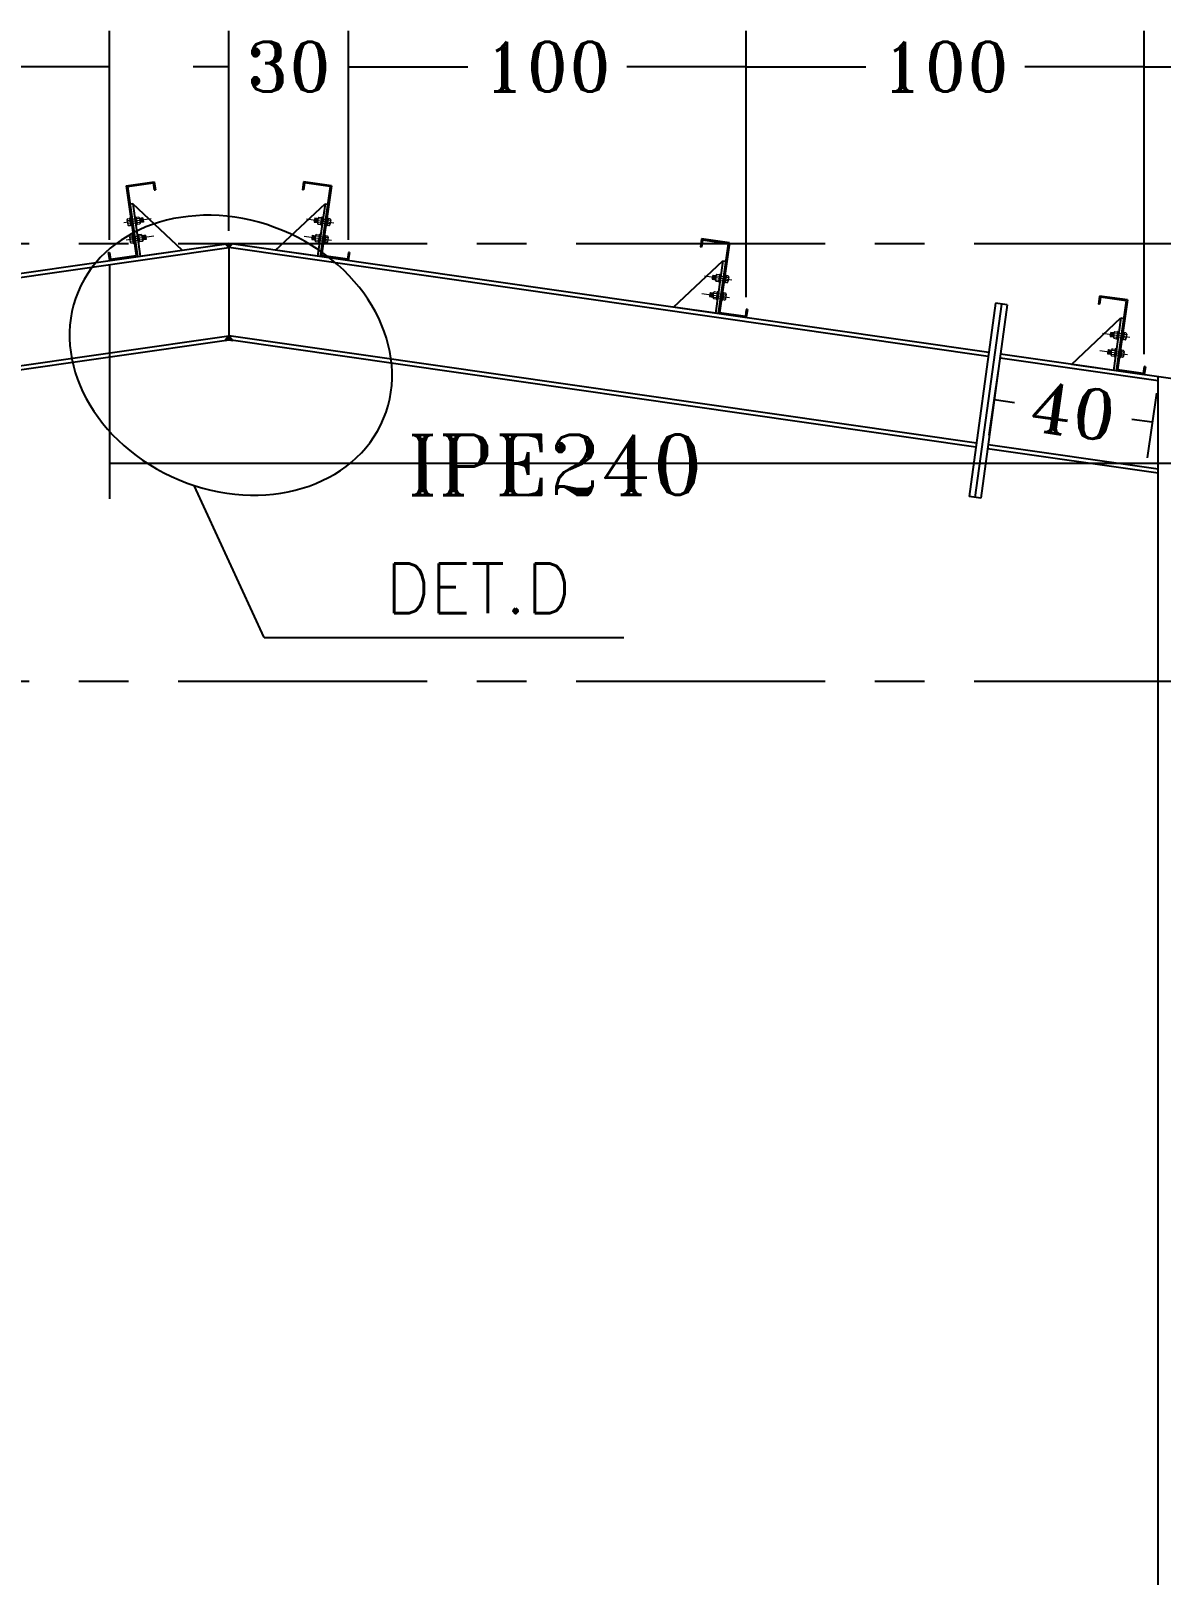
# Model space of a CAD drawing. Header units: inches. Extents: x 460503 to 460688, y 47570 to 48852.
# Drawn here: x 460537.34 to 460543.02, y 48045.09 to 48052.85 of the extents above; entities that cross this region are included whole.
import ezdxf

# ---------------------------------------------------------------- set-up
doc = ezdxf.new("R2010")
doc.units = ezdxf.units.IN
doc.header["$MEASUREMENT"] = 0
doc.linetypes.add('CENTER', pattern=[2, 1.25, -0.25, 0.25, -0.25])
doc.layers.add('2', color=2, linetype='Continuous', lineweight=9)
doc.layers.add('TEXT', color=250, linetype='Continuous', lineweight=30)
for name, color, linetype in [('2Y', 2, 'Continuous'), ('3G', 3, 'Continuous'), ('AXE', 1, 'CENTER'), ('TIE', 2, 'Continuous')]:
    doc.layers.add(name, color=color, linetype=linetype)
doc.styles.add('ROMANC', font='TXT.shx')
doc.styles.add('ROMANT', font='romant')
doc.dimstyles.new('1-50', dxfattribs={"dimscale": 0, "dimtxt": 0.25, "dimasz": 0.18, "dimexe": 0.18, "dimexo": 0.0625, "dimgap": 0.09, "dimtad": 0, "dimdec": 0, "dimlfac": 50, "dimzin": 0, "dimdsep": 46, "dimtxsty": 'ROMANT', "dimblk": 'OBLIQUE', "dimcen": 0.09, "dimclrd": 1, "dimclre": 1, "dimclrt": 2, "dimadec": 0, "dimazin": 0, "dimtfac": 1, "dimtdec": 0, "dimtofl": 0, "dimtmove": 2, "dimatfit": 3, "dimldrblk": 'OBLIQUE', "dimfxl": 0.18, "dimtolj": 1, "dimtzin": 0, "dimarcsym": 0})

# ---------------------------------------------------------------- blocks, each defined once
blk = doc.blocks.new('TIE')
at = {"layer": 'TIE'}
for p, q in [((-3.48, 20), (4.44, 21.17)), ((-3.48, 20), (-0.54, 0.21)), ((-3.13, 19.74), (4.19, 20.83)), ((-3.13, 19.74), (-0.2, -0.04)), ((4.19, 20.83), (4.48, 18.85)), ((4.44, 21.17), (4.78, 18.9)), ((4.48, 18.85), (4.78, 18.9)), ((-1.61, 14.91), (-2.4, 14.8)), ((-1.61, 14.91), (-2.4, 14.8)), ((12.45, 1.85), (-1.61, 14.91)), ((-1.61, 14.91), (0.59, 0.09)), ((-8.45, 1.06), (-8.15, 1.1)), ((-8.45, 1.06), (-8.11, -1.22)), ((-8.15, 1.1), (-7.86, -0.87)), ((-7.86, -0.87), (-0.54, 0.21)), ((-0.2, -0.04), (12.45, 1.85)), ((-8.11, -1.22), (-0.2, -0.04))]:
    blk.add_line(p, q, dxfattribs=at)
blk = doc.blocks.new('*D542')
at = {"color": 1, "lineweight": -2, "transparency": 16777216}
for p, q in [((460537.7348, 48051.6723), (460537.7348, 48050.4956)), ((460552.2135, 48049.8506), (460552.2135, 48050.8556)), ((460537.7348, 48050.6756), (460544.5568, 48050.6756)), ((460552.2135, 48050.6756), (460545.3915, 48050.6756))]:
    blk.add_line(p, q, dxfattribs=at)
at = {"layer": 'Defpoints', "color": 0, "transparency": 16777216}
for p in [(460537.7348, 48051.7348), (460537.7348, 48050.6756), (460552.2135, 48049.7881, 0.0045)]:
    blk.add_point(p, dxfattribs=at)
at = {"color": 2, "transparency": 16777216, "insert": (460544.9742, 48050.6756), "char_height": 0.25, "attachment_point": 5, "style": 'ROMANT'}
blk.add_mtext('\\A1;724', dxfattribs=at)
blk = doc.blocks.new('_OBLIQUE')
blk = doc.blocks.new('*D543')
at = {"color": 1, "lineweight": -2, "transparency": 16777216}
for p, q in [((460535.7348, 48051.5103), (460535.7348, 48052.8472)), ((460537.7348, 48051.7973), (460537.7348, 48052.8472)), ((460535.7348, 48052.6672), (460536.3353, 48052.6672)), ((460537.7348, 48052.6672), (460537.1344, 48052.6672))]:
    blk.add_line(p, q, dxfattribs=at)
at = {"layer": 'Defpoints', "color": 0, "transparency": 16777216}
for p in [(460535.7348, 48052.6672), (460537.7348, 48051.7348), (460535.7348, 48051.4478)]:
    blk.add_point(p, dxfattribs=at)
at = {"color": 2, "transparency": 16777216, "insert": (460536.7348, 48052.6672), "char_height": 0.25, "attachment_point": 5, "style": 'ROMANT'}
blk.add_mtext('\\A1;100', dxfattribs=at)
blk = doc.blocks.new('*D551')
at = {"color": 1, "lineweight": -2, "transparency": 16777216}
for p, q in [((460538.3353, 48051.8422), (460538.3353, 48052.8472)), ((460538.9358, 48051.7973), (460538.9358, 48052.8472)), ((460538.3353, 48052.6672), (460538.1553, 48052.6672)), ((460538.9358, 48052.6672), (460539.1158, 48052.6672))]:
    blk.add_line(p, q, dxfattribs=at)
at = {"layer": 'Defpoints', "color": 0, "transparency": 16777216}
for p in [(460538.9358, 48052.6672), (460538.3353, 48051.7797), (460538.9358, 48051.7348)]:
    blk.add_point(p, dxfattribs=at)
at = {"color": 2, "transparency": 16777216, "insert": (460538.6356, 48052.6672), "char_height": 0.25, "attachment_point": 5, "rotation": 0, "style": 'ROMANT'}
blk.add_mtext('\\A1;30', dxfattribs=at)
blk = doc.blocks.new('*D552')
at = {"color": 1, "lineweight": -2, "transparency": 16777216}
for p, q in [((460538.9358, 48051.7973), (460538.9358, 48052.8472)), ((460540.9358, 48051.5103), (460540.9358, 48052.8472)), ((460538.9358, 48052.6672), (460539.5363, 48052.6672)), ((460540.9358, 48052.6672), (460540.3354, 48052.6672))]:
    blk.add_line(p, q, dxfattribs=at)
at = {"layer": 'Defpoints', "color": 0, "transparency": 16777216}
for p in [(460540.9358, 48052.6672), (460538.9358, 48051.7348), (460540.9358, 48051.4478)]:
    blk.add_point(p, dxfattribs=at)
at = {"color": 2, "transparency": 16777216, "insert": (460539.9358, 48052.6672), "char_height": 0.25, "attachment_point": 5, "rotation": 0, "style": 'ROMANT'}
blk.add_mtext('\\A1;100', dxfattribs=at)
blk = doc.blocks.new('*D553')
at = {"color": 1, "lineweight": -2, "transparency": 16777216}
for p, q in [((460540.9358, 48051.5103), (460540.9358, 48052.8472)), ((460542.9358, 48051.2232), (460542.9358, 48052.8472)), ((460540.9358, 48052.6672), (460541.5363, 48052.6672)), ((460542.9358, 48052.6672), (460542.3354, 48052.6672))]:
    blk.add_line(p, q, dxfattribs=at)
at = {"layer": 'Defpoints', "color": 0, "transparency": 16777216}
for p in [(460542.9358, 48052.6672), (460540.9358, 48051.4478), (460542.9358, 48051.1607)]:
    blk.add_point(p, dxfattribs=at)
at = {"color": 2, "transparency": 16777216, "insert": (460541.9358, 48052.6672), "char_height": 0.25, "attachment_point": 5, "rotation": 0, "style": 'ROMANT'}
blk.add_mtext('\\A1;100', dxfattribs=at)
blk = doc.blocks.new('*D554')
at = {"color": 1, "lineweight": -2, "transparency": 16777216}
for p, q in [((460542.9358, 48051.2232), (460542.9358, 48052.8472)), ((460544.9358, 48050.9362), (460544.9358, 48052.8472)), ((460542.9358, 48052.6672), (460543.5363, 48052.6672)), ((460544.9358, 48052.6672), (460544.3354, 48052.6672))]:
    blk.add_line(p, q, dxfattribs=at)
at = {"layer": 'Defpoints', "color": 0, "transparency": 16777216}
for p in [(460544.9358, 48052.6672), (460542.9358, 48051.1607), (460544.9358, 48050.8737)]:
    blk.add_point(p, dxfattribs=at)
at = {"color": 2, "transparency": 16777216, "insert": (460543.9358, 48052.6672), "char_height": 0.25, "attachment_point": 5, "rotation": 0, "style": 'ROMANT'}
blk.add_mtext('\\A1;100', dxfattribs=at)
blk = doc.blocks.new('*D626')
at = {"color": 1, "lineweight": -2, "transparency": 16777216}
for p, q in [((460542.2019, 48051.1415), (460542.1553, 48050.8168)), ((460542.1808, 48050.995), (460542.2828, 48050.9803)), ((460542.9965, 48051.0275), (460542.9499, 48050.7028)), ((460542.9754, 48050.8809), (460542.8734, 48050.8956))]:
    blk.add_line(p, q, dxfattribs=at)
at = {"layer": 'Defpoints', "color": 0, "transparency": 16777216}
for p in [(460542.2107, 48051.2034, 0.0013), (460543.0053, 48051.0894, 0.0015), (460542.1808, 48050.995)]:
    blk.add_point(p, dxfattribs=at)
at = {"color": 2, "transparency": 16777216, "insert": (460542.5781, 48050.938), "char_height": 0.25, "attachment_point": 5, "rotation": 351.83327, "style": 'ROMANT'}
blk.add_mtext('\\A1;40', dxfattribs=at)

msp = doc.modelspace()

# ---------------------------------------------------------------- hatches: boundary and pattern name
h = msp.add_hatch(color=1)
h.dxf.hatch_style = 1
h.paths.add_polyline_path([(460538.33534581, 48051.77974456), (460538.31655942, 48051.77704854), (460538.33534581, 48051.75953966)])
h.paths.add_polyline_path([(460538.35413219, 48051.77704854), (460538.33534581, 48051.77974456), (460538.33534581, 48051.75953966)])
h = msp.add_hatch(color=1)
h.dxf.hatch_style = 1
h.paths.add_polyline_path([(460538.33534581, 48051.29482696), (460538.31731762, 48051.29223975), (460538.33534581, 48051.31503186)])
h.paths.add_polyline_path([(460538.35337399, 48051.29223975), (460538.33534581, 48051.29482696), (460538.33534581, 48051.31503186)])

# ---------------------------------------------------------------- linework, layer by layer
at = {"color": 1}
for p, q in [((460538.33534581, 48051.75953966, 0.00000093), (460538.31655942, 48051.77704854, 0.00000069)), ((460538.33534581, 48051.75953966, 0.00000093), (460538.35413219, 48051.77704854, 0.00000069)), ((460538.33534581, 48051.31503186, 0.00000093), (460538.31731762, 48051.29223975, 0.00000093)), ((460538.33534581, 48051.31503186, 0.00000093), (460538.35337399, 48051.29223975, 0.00002789))]:
    msp.add_line(p, q, dxfattribs=at)
at = {"color": 1, "elevation": 0.00000093}
for points in [[(460538.33534581, 48051.75953966), (460538.31655942, 48051.77704854), (460538.33534581, 48051.77974456), (460538.35413219, 48051.77704854)], [(460538.33534581, 48051.31503186), (460538.31731762, 48051.29223975), (460538.33534581, 48051.29482696), (460538.35337399, 48051.29223975)]]:
    msp.add_lwpolyline(points, close=True, dxfattribs=at)
at = {"layer": '2'}
for p, q in [((460537.84089804, 48051.90759422), (460537.83738796, 48051.90708519)), ((460537.8622147, 48051.90888204), (460537.86730497, 48051.87378123)), ((460537.8672253, 48051.91140062), (460537.86371522, 48051.91089159)), ((460537.86923486, 48051.90990009), (460537.87432513, 48051.87479929)), ((460537.88242311, 48051.91163344), (460537.86926031, 48051.90972459)), ((460537.86926031, 48051.90972459), (460537.87429968, 48051.87497479)), ((460537.88242311, 48051.91163344), (460537.88652494, 48051.908062)), ((460537.88652494, 48051.908062), (460537.89038082, 48051.88147314)), ((460537.90342554, 48051.90769235), (460537.88692555, 48051.90529954)), ((460537.90342554, 48051.90769235), (460537.90648021, 48051.88662841)), ((460538.76726607, 48051.90769235), (460538.7642114, 48051.88662841)), ((460538.76726607, 48051.90769235), (460538.78376607, 48051.90529954)), ((460538.78416668, 48051.908062), (460538.78031079, 48051.88147314)), ((460538.7882685, 48051.91163344), (460538.78416668, 48051.908062)), ((460538.7882685, 48051.91163344), (460538.8014313, 48051.90972459)), ((460538.80145675, 48051.90990009), (460538.79636648, 48051.87479929)), ((460538.8014313, 48051.90972459), (460538.79639193, 48051.87497479)), ((460538.80847692, 48051.90888204), (460538.80338664, 48051.87378123)), ((460538.80346631, 48051.91140062), (460538.80697639, 48051.91089159)), ((460538.82979357, 48051.90759422), (460538.83330365, 48051.90708519)), ((460537.94527534, 48051.90301083), (460537.80726589, 48051.88299687)), ((460537.82341807, 48051.89841501), (460537.82712998, 48051.87281898)), ((460537.82477017, 48051.89518252), (460537.82385062, 48051.89573194)), ((460537.8250676, 48051.89313155), (460537.824342, 48051.89234355)), ((460537.82728326, 48051.87836388), (460537.82628261, 48051.87896176)), ((460537.8274356, 48051.87629187), (460537.82677399, 48051.87557336)), ((460537.82733122, 48051.90365563), (460537.83591288, 48051.90490013)), ((460537.827806, 48051.89457572), (460537.8372123, 48051.89593981)), ((460537.83031909, 48051.87775708), (460537.83965284, 48051.87911065)), ((460537.8323706, 48051.86890583), (460537.84095226, 48051.87015033)), ((460537.83591288, 48051.90490013), (460537.84095226, 48051.87015033)), ((460537.84290759, 48051.90609369), (460537.84799787, 48051.87099288)), ((460537.84649734, 48051.86898333), (460537.84298726, 48051.8684743)), ((460537.8632325, 48051.90186361), (460537.8439254, 48051.89907526)), ((460537.86628717, 48051.88079967), (460537.84698007, 48051.87801131)), ((460537.87282461, 48051.87278973), (460537.86931453, 48051.87228071)), ((460537.88320605, 48051.90452955), (460537.87028541, 48051.90265582)), ((460537.88605933, 48051.88434355), (460537.87321124, 48051.88248034)), ((460537.88746249, 48051.87688365), (460537.87429968, 48051.87497479)), ((460537.88594445, 48051.90597373), (460537.88667005, 48051.90676173)), ((460537.88624188, 48051.90392275), (460537.88716143, 48051.90337333)), ((460537.89038082, 48051.88147314), (460537.88746249, 48051.87688365)), ((460537.89863068, 48051.88549008), (460537.88756104, 48051.90091739)), ((460537.88879773, 48051.88578773), (460537.88958732, 48051.88664522)), ((460537.89368825, 48051.88477334), (460537.88894323, 48051.89138627)), ((460537.88924025, 48051.88375779), (460537.8900787, 48051.88325683)), ((460537.90357312, 48051.88620683), (460537.88959558, 48051.90568675)), ((460537.90648021, 48051.88662841), (460537.88998021, 48051.8842356)), ((460537.90591101, 48051.89055343), (460537.89453802, 48051.9064035)), ((460537.90452881, 48051.90008456), (460537.89948046, 48051.90712024)), ((460538.72541627, 48051.90301083), (460538.86342572, 48051.88299687)), ((460538.7642114, 48051.88662841), (460538.7807114, 48051.8842356)), ((460538.76478061, 48051.89055343), (460538.77615359, 48051.9064035)), ((460538.7661628, 48051.90008456), (460538.77121115, 48051.90712024)), ((460538.76711849, 48051.88620683), (460538.78109603, 48051.90568675)), ((460538.77206093, 48051.88549008), (460538.78313057, 48051.90091739)), ((460538.77700337, 48051.88477334), (460538.78174838, 48051.89138627)), ((460538.78031079, 48051.88147314), (460538.78322913, 48051.87688365)), ((460538.78145136, 48051.88375779), (460538.78061291, 48051.88325683)), ((460538.78189388, 48051.88578773), (460538.78110429, 48051.88664522)), ((460538.78322913, 48051.87688365), (460538.79639193, 48051.87497479)), ((460538.78444973, 48051.90392275), (460538.78353018, 48051.90337333)), ((460538.78474716, 48051.90597373), (460538.78402156, 48051.90676173)), ((460538.78463228, 48051.88434355), (460538.79748037, 48051.88248034)), ((460538.78748556, 48051.90452955), (460538.8004062, 48051.90265582)), ((460538.797867, 48051.87278973), (460538.80137708, 48051.87228071)), ((460538.80440444, 48051.88079967), (460538.82371155, 48051.87801131)), ((460538.80745911, 48051.90186361), (460538.82676621, 48051.89907526)), ((460538.82778402, 48051.90609369), (460538.82269374, 48051.87099288)), ((460538.82419427, 48051.86898333), (460538.82770435, 48051.8684743)), ((460538.83477873, 48051.90490013), (460538.82973935, 48051.87015033)), ((460538.83832101, 48051.86890583), (460538.82973935, 48051.87015033)), ((460538.84037252, 48051.87775708), (460538.83103877, 48051.87911065)), ((460538.84288561, 48051.89457572), (460538.83347931, 48051.89593981)), ((460538.84336039, 48051.90365563), (460538.83477873, 48051.90490013)), ((460538.84325601, 48051.87629187), (460538.84391762, 48051.87557336)), ((460538.84340835, 48051.87836388), (460538.844409, 48051.87896176)), ((460538.84727354, 48051.89841501), (460538.84356163, 48051.87281898)), ((460538.84562401, 48051.89313155), (460538.84634961, 48051.89234355)), ((460538.84592144, 48051.89518252), (460538.84684099, 48051.89573194)), ((460537.95766932, 48051.81569551), (460537.81965987, 48051.79568155)), ((460537.83607491, 48051.81113781), (460537.83978681, 48051.78554178)), ((460537.837427, 48051.80790532), (460537.83650746, 48051.80845474)), ((460537.83772443, 48051.80585435), (460537.83699884, 48051.80506635)), ((460537.83994009, 48051.79108668), (460537.83893945, 48051.79168456)), ((460537.84009243, 48051.78901467), (460537.83943083, 48051.78829616)), ((460537.83998806, 48051.81637843), (460537.84856972, 48051.81762293)), ((460537.84046284, 48051.80729852), (460537.84986913, 48051.80866261)), ((460537.84297593, 48051.79047988), (460537.85230968, 48051.79183345)), ((460537.84502743, 48051.78162863), (460537.85360909, 48051.78287313)), ((460537.84856972, 48051.81762293), (460537.85360909, 48051.78287313)), ((460537.85355488, 48051.82031702), (460537.85004479, 48051.81980799)), ((460537.85556443, 48051.81881649), (460537.86065471, 48051.78371568)), ((460537.85915418, 48051.78170613), (460537.8556441, 48051.7811971)), ((460537.87588934, 48051.81458641), (460537.85658223, 48051.81179806)), ((460537.878944, 48051.79352247), (460537.8596369, 48051.79073412)), ((460537.87487153, 48051.82160484), (460537.87996181, 48051.78650403)), ((460537.87988214, 48051.82412342), (460537.87637206, 48051.82361439)), ((460537.88189169, 48051.82262289), (460537.88698197, 48051.78752209)), ((460537.89507995, 48051.82435625), (460537.88191714, 48051.82244739)), ((460537.88191714, 48051.82244739), (460537.88695652, 48051.78769759)), ((460537.88548144, 48051.78551253), (460537.88197136, 48051.78500351)), ((460537.89586288, 48051.81725235), (460537.88294225, 48051.81537862)), ((460537.89871616, 48051.79706635), (460537.88586807, 48051.79520314)), ((460537.90011932, 48051.78960645), (460537.88695652, 48051.78769759)), ((460537.89507995, 48051.82435625), (460537.89918177, 48051.8207848)), ((460537.89860129, 48051.81869653), (460537.89932688, 48051.81948453)), ((460537.89889872, 48051.81664555), (460537.89981826, 48051.81609613)), ((460537.89918177, 48051.8207848), (460537.90303766, 48051.79419594)), ((460537.91608238, 48051.82041515), (460537.89958238, 48051.81802234)), ((460537.90303766, 48051.79419594), (460537.90011932, 48051.78960645)), ((460537.91128752, 48051.79821288), (460537.90021788, 48051.81364019)), ((460537.90145457, 48051.79851053), (460537.90224416, 48051.79936802)), ((460537.90634508, 48051.79749614), (460537.90160007, 48051.80410907)), ((460537.90189709, 48051.79648059), (460537.90273554, 48051.79597963)), ((460537.91622996, 48051.79892963), (460537.90225242, 48051.81840955)), ((460537.91913704, 48051.79935121), (460537.90263705, 48051.7969584)), ((460537.91856784, 48051.80327623), (460537.90719486, 48051.8191263)), ((460537.91718565, 48051.81280736), (460537.91213729, 48051.81984304)), ((460537.91608238, 48051.82041515), (460537.91913704, 48051.79935121)), ((460538.71302229, 48051.81569551), (460538.85103174, 48051.79568155)), ((460538.75460924, 48051.82041515), (460538.75155457, 48051.79935121)), ((460538.75155457, 48051.79935121), (460538.76805456, 48051.7969584)), ((460538.75212377, 48051.80327623), (460538.76349676, 48051.8191263)), ((460538.75350596, 48051.81280736), (460538.75855432, 48051.81984304)), ((460538.75446166, 48051.79892963), (460538.76843919, 48051.81840955)), ((460538.75460924, 48051.82041515), (460538.77110923, 48051.81802234)), ((460538.75940409, 48051.79821288), (460538.77047374, 48051.81364019)), ((460538.76434653, 48051.79749614), (460538.76909154, 48051.80410907)), ((460538.77150984, 48051.8207848), (460538.76765395, 48051.79419594)), ((460538.76765395, 48051.79419594), (460538.77057229, 48051.78960645)), ((460538.76879453, 48051.79648059), (460538.76795608, 48051.79597963)), ((460538.76923704, 48051.79851053), (460538.76844746, 48051.79936802)), ((460538.77057229, 48051.78960645), (460538.78373509, 48051.78769759)), ((460538.77179289, 48051.81664555), (460538.77087335, 48051.81609613)), ((460538.77209032, 48051.81869653), (460538.77136473, 48051.81948453)), ((460538.77561166, 48051.82435625), (460538.77150984, 48051.8207848)), ((460538.77197545, 48051.79706635), (460538.78482354, 48051.79520314)), ((460538.77482873, 48051.81725235), (460538.78774936, 48051.81537862)), ((460538.77561166, 48051.82435625), (460538.78877447, 48051.82244739)), ((460538.78879992, 48051.82262289), (460538.78370964, 48051.78752209)), ((460538.78877447, 48051.82244739), (460538.78373509, 48051.78769759)), ((460538.78521017, 48051.78551253), (460538.78872025, 48051.78500351)), ((460538.79582008, 48051.82160484), (460538.7907298, 48051.78650403)), ((460538.79080947, 48051.82412342), (460538.79431955, 48051.82361439)), ((460538.79174761, 48051.79352247), (460538.81105471, 48051.79073412)), ((460538.79480228, 48051.81458641), (460538.81410938, 48051.81179806)), ((460538.81512718, 48051.81881649), (460538.8100369, 48051.78371568)), ((460538.81153743, 48051.78170613), (460538.81504751, 48051.7811971)), ((460538.82212189, 48051.81762293), (460538.81708252, 48051.78287313)), ((460538.82566418, 48051.78162863), (460538.81708252, 48051.78287313)), ((460538.81713674, 48051.82031702), (460538.82064682, 48051.81980799)), ((460538.82771569, 48051.79047988), (460538.81838193, 48051.79183345)), ((460538.83022878, 48051.80729852), (460538.82082248, 48051.80866261)), ((460538.83070355, 48051.81637843), (460538.82212189, 48051.81762293)), ((460538.83059918, 48051.78901467), (460538.83126078, 48051.78829616)), ((460538.83075152, 48051.79108668), (460538.83175216, 48051.79168456)), ((460538.8346167, 48051.81113781), (460538.8309048, 48051.78554178)), ((460538.83296718, 48051.80585435), (460538.83369277, 48051.80506635)), ((460538.83326461, 48051.80790532), (460538.83418416, 48051.80845474)), ((460540.72541627, 48051.61599191), (460540.86342572, 48051.59597795)), ((460540.76726607, 48051.62067344), (460540.7642114, 48051.59960949)), ((460540.7642114, 48051.59960949), (460540.7807114, 48051.59721669)), ((460540.76478061, 48051.60353452), (460540.77615359, 48051.61938458)), ((460540.7661628, 48051.61306564), (460540.77121115, 48051.62010132)), ((460540.76711849, 48051.59918791), (460540.78109603, 48051.61866783)), ((460540.76726607, 48051.62067344), (460540.78376607, 48051.61828063)), ((460540.77206093, 48051.59847117), (460540.78313057, 48051.61389847)), ((460540.77700337, 48051.59775442), (460540.78174838, 48051.60436735)), ((460540.78416668, 48051.62104309), (460540.78031079, 48051.59445422)), ((460540.78189388, 48051.59876881), (460540.78110429, 48051.5996263)), ((460540.78444973, 48051.61690384), (460540.78353018, 48051.61635441)), ((460540.78474716, 48051.61895481), (460540.78402156, 48051.61974281)), ((460540.7882685, 48051.62461453), (460540.78416668, 48051.62104309)), ((460540.78463228, 48051.59732464), (460540.79748037, 48051.59546142)), ((460540.78748556, 48051.61751064), (460540.8004062, 48051.6156369)), ((460540.7882685, 48051.62461453), (460540.8014313, 48051.62270567)), ((460540.80145675, 48051.62288118), (460540.79636648, 48051.58778037)), ((460540.8014313, 48051.62270567), (460540.79639193, 48051.58795587)), ((460540.80847692, 48051.62186312), (460540.80338664, 48051.58676231)), ((460540.80346631, 48051.6243817), (460540.80697639, 48051.62387268)), ((460540.80745911, 48051.61484469), (460540.82676621, 48051.61205634)), ((460540.82778402, 48051.61907477), (460540.82269374, 48051.58397396)), ((460540.83477873, 48051.61788121), (460540.82973935, 48051.58313141)), ((460540.82979357, 48051.6205753), (460540.83330365, 48051.62006627)), ((460540.84288561, 48051.6075568), (460540.83347931, 48051.60892089)), ((460540.84336039, 48051.61663671), (460540.83477873, 48051.61788121)), ((460540.84727354, 48051.61139609), (460540.84356163, 48051.58580006)), ((460540.84562401, 48051.60611263), (460540.84634961, 48051.60532463)), ((460540.84592144, 48051.6081636), (460540.84684099, 48051.60871303)), ((460540.71302229, 48051.5286766), (460540.85103174, 48051.50866263)), ((460540.75460924, 48051.53339624), (460540.75155457, 48051.5123323)), ((460540.75212377, 48051.51625732), (460540.76349676, 48051.53210738)), ((460540.75350596, 48051.52578844), (460540.75855432, 48051.53282412)), ((460540.75446166, 48051.51191071), (460540.76843919, 48051.53139063)), ((460540.75460924, 48051.53339624), (460540.77110923, 48051.53100343)), ((460540.75940409, 48051.51119397), (460540.77047374, 48051.52662127)), ((460540.77150984, 48051.53376589), (460540.76765395, 48051.50717702)), ((460540.77179289, 48051.52962664), (460540.77087335, 48051.52907721)), ((460540.77209032, 48051.53167761), (460540.77136473, 48051.53246561)), ((460540.77561166, 48051.53733733), (460540.77150984, 48051.53376589)), ((460540.77482873, 48051.53023344), (460540.78774936, 48051.5283597)), ((460540.77561166, 48051.53733733), (460540.78877447, 48051.53542847)), ((460540.78031079, 48051.59445422), (460540.78322913, 48051.58986473)), ((460540.78145136, 48051.59673888), (460540.78061291, 48051.59623791)), ((460540.78322913, 48051.58986473), (460540.79639193, 48051.58795587)), ((460540.78879992, 48051.53560398), (460540.78370964, 48051.50050317)), ((460540.78877447, 48051.53542847), (460540.78373509, 48051.50067867)), ((460540.79582008, 48051.53458592), (460540.7907298, 48051.49948511)), ((460540.79080947, 48051.5371045), (460540.79431955, 48051.53659548)), ((460540.79480228, 48051.52756749), (460540.81410938, 48051.52477914)), ((460540.797867, 48051.58577082), (460540.80137708, 48051.58526179)), ((460540.80440444, 48051.59378075), (460540.82371155, 48051.5909924)), ((460540.81512718, 48051.53179757), (460540.8100369, 48051.49669676)), ((460540.82212189, 48051.53060401), (460540.81708252, 48051.49585421)), ((460540.81713674, 48051.5332981), (460540.82064682, 48051.53278907)), ((460540.83022878, 48051.5202796), (460540.82082248, 48051.52164369)), ((460540.83070355, 48051.52935951), (460540.82212189, 48051.53060401)), ((460540.82419427, 48051.58196441), (460540.82770435, 48051.58145538)), ((460540.83832101, 48051.58188691), (460540.82973935, 48051.58313141)), ((460540.8346167, 48051.52411889), (460540.8309048, 48051.49852286)), ((460540.84037252, 48051.59073816), (460540.83103877, 48051.59209173)), ((460540.83326461, 48051.5208864), (460540.83418416, 48051.52143583)), ((460540.84325601, 48051.58927295), (460540.84391762, 48051.58855445)), ((460540.84340835, 48051.59134496), (460540.844409, 48051.59194284)), ((460540.75155457, 48051.5123323), (460540.76805456, 48051.50993949)), ((460540.76434653, 48051.51047722), (460540.76909154, 48051.51709015)), ((460540.76765395, 48051.50717702), (460540.77057229, 48051.50258753)), ((460540.76879453, 48051.50946168), (460540.76795608, 48051.50896071)), ((460540.76923704, 48051.51149161), (460540.76844746, 48051.51234911)), ((460540.77057229, 48051.50258753), (460540.78373509, 48051.50067867)), ((460540.77197545, 48051.51004744), (460540.78482354, 48051.50818422)), ((460540.78521017, 48051.49849362), (460540.78872025, 48051.49798459)), ((460540.79174761, 48051.50650355), (460540.81105471, 48051.5037152)), ((460540.81153743, 48051.49468721), (460540.81504751, 48051.49417818)), ((460540.82566418, 48051.49460971), (460540.81708252, 48051.49585421)), ((460540.82771569, 48051.50346096), (460540.81838193, 48051.50481453)), ((460540.83059918, 48051.50199575), (460540.83126078, 48051.50127725)), ((460540.83075152, 48051.50406776), (460540.83175216, 48051.50466564)), ((460540.83296718, 48051.51883543), (460540.83369277, 48051.51804743)), ((460542.72541627, 48051.328973), (460542.86342572, 48051.30895903)), ((460542.76726607, 48051.33365452), (460542.7642114, 48051.31259058)), ((460542.7642114, 48051.31259058), (460542.7807114, 48051.31019777)), ((460542.76478061, 48051.3165156), (460542.77615359, 48051.33236566)), ((460542.7661628, 48051.32604672), (460542.77121115, 48051.33308241)), ((460542.76711849, 48051.312169), (460542.78109603, 48051.33164891)), ((460542.76726607, 48051.33365452), (460542.78376607, 48051.33126171)), ((460542.77206093, 48051.31145225), (460542.78313057, 48051.32687956)), ((460542.77700337, 48051.3107355), (460542.78174838, 48051.31734843)), ((460542.78416668, 48051.33402417), (460542.78031079, 48051.30743531)), ((460542.78031079, 48051.30743531), (460542.78322913, 48051.30284581)), ((460542.78145136, 48051.30971996), (460542.78061291, 48051.30921899)), ((460542.78189388, 48051.31174989), (460542.78110429, 48051.31260739)), ((460542.78322913, 48051.30284581), (460542.79639193, 48051.30093696)), ((460542.78444973, 48051.32988492), (460542.78353018, 48051.3293355)), ((460542.78474716, 48051.33193589), (460542.78402156, 48051.33272389)), ((460542.7882685, 48051.33759561), (460542.78416668, 48051.33402417)), ((460542.78463228, 48051.31030572), (460542.79748037, 48051.3084425)), ((460542.78748556, 48051.33049172), (460542.8004062, 48051.32861798)), ((460542.7882685, 48051.33759561), (460542.8014313, 48051.33568676)), ((460542.80145675, 48051.33586226), (460542.79636648, 48051.30076145)), ((460542.8014313, 48051.33568676), (460542.79639193, 48051.30093696)), ((460542.797867, 48051.2987519), (460542.80137708, 48051.29824287)), ((460542.80847692, 48051.33484421), (460542.80338664, 48051.2997434)), ((460542.80346631, 48051.33736279), (460542.80697639, 48051.33685376)), ((460542.80440444, 48051.30676183), (460542.82371155, 48051.30397348)), ((460542.80745911, 48051.32782577), (460542.82676621, 48051.32503742)), ((460542.82778402, 48051.33205585), (460542.82269374, 48051.29695505)), ((460542.82419427, 48051.29494549), (460542.82770435, 48051.29443647)), ((460542.83477873, 48051.3308623), (460542.82973935, 48051.2961125)), ((460542.83832101, 48051.29486799), (460542.82973935, 48051.2961125)), ((460542.82979357, 48051.33355638), (460542.83330365, 48051.33304735)), ((460542.84037252, 48051.30371925), (460542.83103877, 48051.30507282)), ((460542.84288561, 48051.32053788), (460542.83347931, 48051.32190198)), ((460542.84336039, 48051.32961779), (460542.83477873, 48051.3308623)), ((460542.84325601, 48051.30225403), (460542.84391762, 48051.30153553)), ((460542.84340835, 48051.30432605), (460542.844409, 48051.30492392)), ((460542.84727354, 48051.32437717), (460542.84356163, 48051.29878114)), ((460542.84562401, 48051.31909371), (460542.84634961, 48051.31830571)), ((460542.84592144, 48051.32114469), (460542.84684099, 48051.32169411)), ((460542.71302229, 48051.24165768), (460542.85103174, 48051.22164371)), ((460542.75460924, 48051.24637732), (460542.75155457, 48051.22531338)), ((460542.75155457, 48051.22531338), (460542.76805456, 48051.22292057)), ((460542.75212377, 48051.2292384), (460542.76349676, 48051.24508846)), ((460542.75350596, 48051.23876952), (460542.75855432, 48051.24580521)), ((460542.75446166, 48051.2248918), (460542.76843919, 48051.24437171)), ((460542.75460924, 48051.24637732), (460542.77110923, 48051.24398451)), ((460542.75940409, 48051.22417505), (460542.77047374, 48051.23960236)), ((460542.76434653, 48051.2234583), (460542.76909154, 48051.23007123)), ((460542.77150984, 48051.24674697), (460542.76765395, 48051.22015811)), ((460542.76765395, 48051.22015811), (460542.77057229, 48051.21556861)), ((460542.76879453, 48051.22244276), (460542.76795608, 48051.22194179)), ((460542.76923704, 48051.22447269), (460542.76844746, 48051.22533019)), ((460542.77057229, 48051.21556861), (460542.78373509, 48051.21365976)), ((460542.77179289, 48051.24260772), (460542.77087335, 48051.2420583)), ((460542.77209032, 48051.24465869), (460542.77136473, 48051.24544669)), ((460542.77561166, 48051.25031841), (460542.77150984, 48051.24674697)), ((460542.77197545, 48051.22302852), (460542.78482354, 48051.2211653)), ((460542.77482873, 48051.24321452), (460542.78774936, 48051.24134078)), ((460542.77561166, 48051.25031841), (460542.78877447, 48051.24840956)), ((460542.78879992, 48051.24858506), (460542.78370964, 48051.21348425)), ((460542.78877447, 48051.24840956), (460542.78373509, 48051.21365976)), ((460542.78521017, 48051.2114747), (460542.78872025, 48051.21096567)), ((460542.79582008, 48051.24756701), (460542.7907298, 48051.2124662)), ((460542.79080947, 48051.25008559), (460542.79431955, 48051.24957656)), ((460542.79174761, 48051.21948463), (460542.81105471, 48051.21669628)), ((460542.79480228, 48051.24054857), (460542.81410938, 48051.23776022)), ((460542.81512718, 48051.24477866), (460542.8100369, 48051.20967785)), ((460542.82212189, 48051.2435851), (460542.81708252, 48051.2088353)), ((460542.81713674, 48051.24627918), (460542.82064682, 48051.24577015)), ((460542.82771569, 48051.21644205), (460542.81838193, 48051.21779562)), ((460542.83022878, 48051.23326069), (460542.82082248, 48051.23462478)), ((460542.83070355, 48051.24234059), (460542.82212189, 48051.2435851)), ((460542.83059918, 48051.21497683), (460542.83126078, 48051.21425833)), ((460542.83075152, 48051.21704885), (460542.83175216, 48051.21764672)), ((460542.8346167, 48051.23709997), (460542.8309048, 48051.21150394)), ((460542.83296718, 48051.23181651), (460542.83369277, 48051.23102851)), ((460542.83326461, 48051.23386749), (460542.83418416, 48051.23441691)), ((460542.81153743, 48051.20766829), (460542.81504751, 48051.20715927)), ((460542.82566418, 48051.20759079), (460542.81708252, 48051.2088353))]:
    msp.add_line(p, q, dxfattribs=at)
for centre, radius, start, end in [((460537.84115255, 48051.90583918), 0.0017734, 8.25144292, 98.25144292), ((460537.86396974, 48051.90913655), 0.0017734, 98.25144292, 188.25144292), ((460537.86747982, 48051.90964558), 0.0017734, 8.25144292, 98.25144292), ((460538.8032118, 48051.90964558), 0.0017734, 81.748557078, 171.74855708), ((460538.80672188, 48051.90913655), 0.0017734, 351.74855708, 81.748557078), ((460538.82953906, 48051.90583918), 0.0017734, 81.748557078, 171.74855708), ((460537.82799496, 48051.89907874), 0.00462476, 98.25144292, 188.25144292), ((460537.82714227, 48051.89915261), 0.00462476, 239.141982891, 278.25144292), ((460537.82846973, 48051.88999883), 0.00462476, 98.25144292, 137.36090295), ((460537.83170686, 48051.87348271), 0.00462476, 188.25144292, 278.25144292), ((460537.82965535, 48051.88233397), 0.00462476, 239.141982891, 278.25144292), ((460537.83083773, 48051.87315915), 0.00462476, 98.25144292, 137.36090295), ((460537.83764247, 48051.90533015), 0.0017734, 98.25144292, 188.25144292), ((460537.84273275, 48051.87022934), 0.0017734, 188.25144292, 278.25144292), ((460537.84624283, 48051.87073837), 0.0017734, 278.25144292, 8.25144292), ((460537.86906001, 48051.87403575), 0.0017734, 188.25144292, 278.25144292), ((460537.87257009, 48051.87454477), 0.0017734, 278.25144292, 8.25144292), ((460537.88254231, 48051.90910644), 0.00462476, 278.25144292, 317.36090295), ((460537.88386978, 48051.89995267), 0.00462476, 59.141982891, 98.25144292), ((460537.88539559, 48051.88892044), 0.00462476, 278.25144292, 317.36090295), ((460537.88686815, 48051.87978771), 0.00462476, 59.141982891, 98.25144292), ((460538.78382346, 48051.87978771), 0.00462476, 81.748557078, 120.858017111), ((460538.78529602, 48051.88892044), 0.00462476, 222.639097051, 261.748557078), ((460538.78682183, 48051.89995267), 0.00462476, 81.748557078, 120.858017111), ((460538.7881493, 48051.90910644), 0.00462476, 222.639097051, 261.748557078), ((460538.79812152, 48051.87454477), 0.0017734, 171.74855708, 261.748557078), ((460538.8016316, 48051.87403575), 0.0017734, 261.748557078, 351.74855708), ((460538.82444878, 48051.87073837), 0.0017734, 171.74855708, 261.748557078), ((460538.82795886, 48051.87022934), 0.0017734, 261.748557078, 351.74855708), ((460538.83304914, 48051.90533015), 0.0017734, 351.74855708, 81.748557078), ((460538.83898475, 48051.87348271), 0.00462476, 261.748557078, 351.74855708), ((460538.84103626, 48051.88233397), 0.00462476, 261.748557078, 300.858017111), ((460538.83985388, 48051.87315915), 0.00462476, 42.639097051, 81.748557078), ((460538.84354935, 48051.89915261), 0.00462476, 261.748557078, 300.858017111), ((460538.84222188, 48051.88999883), 0.00462476, 42.639097051, 81.748557078), ((460538.84269665, 48051.89907874), 0.00462476, 351.74855708, 81.748557078), ((460537.84065179, 48051.81180154), 0.00462476, 98.25144292, 188.25144292), ((460537.8397991, 48051.81187541), 0.00462476, 239.141982891, 278.25144292), ((460537.84112657, 48051.80272163), 0.00462476, 98.25144292, 137.36090295), ((460537.8443637, 48051.78620551), 0.00462476, 188.25144292, 278.25144292), ((460537.84231219, 48051.79505677), 0.00462476, 239.141982891, 278.25144292), ((460537.84349457, 48051.78588195), 0.00462476, 98.25144292, 137.36090295), ((460537.85029931, 48051.81805295), 0.0017734, 98.25144292, 188.25144292), ((460537.85380939, 48051.81856198), 0.0017734, 8.25144292, 98.25144292), ((460537.85538959, 48051.78295214), 0.0017734, 188.25144292, 278.25144292), ((460537.85889967, 48051.78346117), 0.0017734, 278.25144292, 8.25144292), ((460537.87662657, 48051.82185935), 0.0017734, 98.25144292, 188.25144292), ((460537.88013665, 48051.82236838), 0.0017734, 8.25144292, 98.25144292), ((460537.88171685, 48051.78675855), 0.0017734, 188.25144292, 278.25144292), ((460537.88522693, 48051.78726757), 0.0017734, 278.25144292, 8.25144292), ((460537.89519915, 48051.82182924), 0.00462476, 278.25144292, 317.36090295), ((460537.89652662, 48051.81267547), 0.00462476, 59.141982891, 98.25144292), ((460537.89805243, 48051.80164324), 0.00462476, 278.25144292, 317.36090295), ((460537.89952499, 48051.79251051), 0.00462476, 59.141982891, 98.25144292), ((460538.77116662, 48051.79251051), 0.00462476, 81.748557078, 120.858017111), ((460538.77263918, 48051.80164324), 0.00462476, 222.639097051, 261.748557078), ((460538.77416499, 48051.81267547), 0.00462476, 81.748557078, 120.858017111), ((460538.77549246, 48051.82182924), 0.00462476, 222.639097051, 261.748557078), ((460538.78546468, 48051.78726757), 0.0017734, 171.74855708, 261.748557078), ((460538.78897476, 48051.78675855), 0.0017734, 261.748557078, 351.74855708), ((460538.79055496, 48051.82236838), 0.0017734, 81.748557078, 171.74855708), ((460538.79406504, 48051.82185935), 0.0017734, 351.74855708, 81.748557078), ((460538.81179194, 48051.78346117), 0.0017734, 171.74855708, 261.748557078), ((460538.81530203, 48051.78295214), 0.0017734, 261.748557078, 351.74855708), ((460538.81688222, 48051.81856198), 0.0017734, 81.748557078, 171.74855708), ((460538.8203923, 48051.81805295), 0.0017734, 351.74855708, 81.748557078), ((460538.82632791, 48051.78620551), 0.00462476, 261.748557078, 351.74855708), ((460538.82837942, 48051.79505677), 0.00462476, 261.748557078, 300.858017111), ((460538.82719704, 48051.78588195), 0.00462476, 42.639097051, 81.748557078), ((460538.83089251, 48051.81187541), 0.00462476, 261.748557078, 300.858017111), ((460538.82956504, 48051.80272163), 0.00462476, 42.639097051, 81.748557078), ((460538.83003982, 48051.81180154), 0.00462476, 351.74855708, 81.748557078), ((460540.78382346, 48051.59276879), 0.00462476, 81.748557078, 120.858017111), ((460540.78529602, 48051.60190152), 0.00462476, 222.639097051, 261.748557078), ((460540.78682183, 48051.61293375), 0.00462476, 81.748557078, 120.858017111), ((460540.7881493, 48051.62208752), 0.00462476, 222.639097051, 261.748557078), ((460540.8032118, 48051.62262666), 0.0017734, 81.748557078, 171.74855708), ((460540.80672188, 48051.62211764), 0.0017734, 351.74855708, 81.748557078), ((460540.82953906, 48051.61882026), 0.0017734, 81.748557078, 171.74855708), ((460540.83304914, 48051.61831123), 0.0017734, 351.74855708, 81.748557078), ((460540.84354935, 48051.61213369), 0.00462476, 261.748557078, 300.858017111), ((460540.84222188, 48051.60297992), 0.00462476, 42.639097051, 81.748557078), ((460540.84269665, 48051.61205982), 0.00462476, 351.74855708, 81.748557078), ((460540.77416499, 48051.52565655), 0.00462476, 81.748557078, 120.858017111), ((460540.77549246, 48051.53481032), 0.00462476, 222.639097051, 261.748557078), ((460540.79055496, 48051.53534946), 0.0017734, 81.748557078, 171.74855708), ((460540.79406504, 48051.53484044), 0.0017734, 351.74855708, 81.748557078), ((460540.79812152, 48051.58752586), 0.0017734, 171.74855708, 261.748557078), ((460540.8016316, 48051.58701683), 0.0017734, 261.748557078, 351.74855708), ((460540.81688222, 48051.53154306), 0.0017734, 81.748557078, 171.74855708), ((460540.8203923, 48051.53103403), 0.0017734, 351.74855708, 81.748557078), ((460540.82444878, 48051.58371945), 0.0017734, 171.74855708, 261.748557078), ((460540.82795886, 48051.58321042), 0.0017734, 261.748557078, 351.74855708), ((460540.83089251, 48051.52485649), 0.00462476, 261.748557078, 300.858017111), ((460540.82956504, 48051.51570272), 0.00462476, 42.639097051, 81.748557078), ((460540.83003982, 48051.52478262), 0.00462476, 351.74855708, 81.748557078), ((460540.83898475, 48051.5864638), 0.00462476, 261.748557078, 351.74855708), ((460540.84103626, 48051.59531505), 0.00462476, 261.748557078, 300.858017111), ((460540.83985388, 48051.58614024), 0.00462476, 42.639097051, 81.748557078), ((460540.77116662, 48051.50549159), 0.00462476, 81.748557078, 120.858017111), ((460540.77263918, 48051.51462432), 0.00462476, 222.639097051, 261.748557078), ((460540.78546468, 48051.50024866), 0.0017734, 171.74855708, 261.748557078), ((460540.78897476, 48051.49973963), 0.0017734, 261.748557078, 351.74855708), ((460540.81179194, 48051.49644225), 0.0017734, 171.74855708, 261.748557078), ((460540.81530203, 48051.49593322), 0.0017734, 261.748557078, 351.74855708), ((460540.82632791, 48051.4991866), 0.00462476, 261.748557078, 351.74855708), ((460540.82837942, 48051.50803785), 0.00462476, 261.748557078, 300.858017111), ((460540.82719704, 48051.49886304), 0.00462476, 42.639097051, 81.748557078), ((460542.78382346, 48051.30574987), 0.00462476, 81.748557078, 120.858017111), ((460542.78529602, 48051.31488261), 0.00462476, 222.639097051, 261.748557078), ((460542.78682183, 48051.32591483), 0.00462476, 81.748557078, 120.858017111), ((460542.7881493, 48051.33506861), 0.00462476, 222.639097051, 261.748557078), ((460542.79812152, 48051.30050694), 0.0017734, 171.74855708, 261.748557078), ((460542.8016316, 48051.29999791), 0.0017734, 261.748557078, 351.74855708), ((460542.8032118, 48051.33560775), 0.0017734, 81.748557078, 171.74855708), ((460542.80672188, 48051.33509872), 0.0017734, 351.74855708, 81.748557078), ((460542.82444878, 48051.29670053), 0.0017734, 171.74855708, 261.748557078), ((460542.82795886, 48051.29619151), 0.0017734, 261.748557078, 351.74855708), ((460542.82953906, 48051.33180134), 0.0017734, 81.748557078, 171.74855708), ((460542.83304914, 48051.33129231), 0.0017734, 351.74855708, 81.748557078), ((460542.83898475, 48051.29944488), 0.00462476, 261.748557078, 351.74855708), ((460542.84103626, 48051.30829613), 0.00462476, 261.748557078, 300.858017111), ((460542.83985388, 48051.29912132), 0.00462476, 42.639097051, 81.748557078), ((460542.84354935, 48051.32511477), 0.00462476, 261.748557078, 300.858017111), ((460542.84222188, 48051.315961), 0.00462476, 42.639097051, 81.748557078), ((460542.84269665, 48051.32504091), 0.00462476, 351.74855708, 81.748557078), ((460542.77116662, 48051.21847267), 0.00462476, 81.748557078, 120.858017111), ((460542.77263918, 48051.22760541), 0.00462476, 222.639097051, 261.748557078), ((460542.77416499, 48051.23863763), 0.00462476, 81.748557078, 120.858017111), ((460542.77549246, 48051.24779141), 0.00462476, 222.639097051, 261.748557078), ((460542.78546468, 48051.21322974), 0.0017734, 171.74855708, 261.748557078), ((460542.78897476, 48051.21272071), 0.0017734, 261.748557078, 351.74855708), ((460542.79055496, 48051.24833055), 0.0017734, 81.748557078, 171.74855708), ((460542.79406504, 48051.24782152), 0.0017734, 351.74855708, 81.748557078), ((460542.81179194, 48051.20942333), 0.0017734, 171.74855708, 261.748557078), ((460542.81688222, 48051.24452414), 0.0017734, 81.748557078, 171.74855708), ((460542.8203923, 48051.24401511), 0.0017734, 351.74855708, 81.748557078), ((460542.82632791, 48051.21216768), 0.00462476, 261.748557078, 351.74855708), ((460542.82837942, 48051.22101893), 0.00462476, 261.748557078, 300.858017111), ((460542.82719704, 48051.21184412), 0.00462476, 42.639097051, 81.748557078), ((460542.83089251, 48051.23783757), 0.00462476, 261.748557078, 300.858017111), ((460542.82956504, 48051.2286838), 0.00462476, 42.639097051, 81.748557078), ((460542.83003982, 48051.23776371), 0.00462476, 351.74855708, 81.748557078), ((460542.81530203, 48051.20891431), 0.0017734, 261.748557078, 351.74855708)]:
    msp.add_arc(centre, radius, start, end, dxfattribs=at)
at = {"layer": '2Y'}
for q in [(460538.1608161, 48050.56337323, 0.00217849), (460540.32023724, 48049.80049236, 0.00743713)]:
    msp.add_line((460538.5123484, 48049.80049236, 0.00743713), q, dxfattribs=at)
at = {"layer": '2Y', "extrusion": (0, 0, -1)}
msp.add_ellipse((460538.34531951, 48051.21788398, 0.00743713), major_axis=(0.76773116, -0.31833612), ratio=0.8162990064, start_param=-1.5707963268, end_param=4.7123889804, dxfattribs=at)
at = {"layer": '3G'}
for p, q in [((460534.51663008, 48051.23172274, 0.0012455), (460538.33534581, 48051.77974456)), ((460534.51933586, 48051.21190614, 0.00124555), (460538.33534581, 48051.75953966, 0.00000093)), ((460538.33534581, 48051.77974456), (460538.33534581, 48051.29482696, 0.00002224)), ((460538.33534581, 48051.77974456), (460538.33534581, 48051.29482696, 0.00002224)), ((460542.15406153, 48051.23172274, 0.0012455), (460538.33534581, 48051.77974456)), ((460542.15135575, 48051.21190614, 0.00124555), (460538.33534581, 48051.75953966, 0.00000093)), ((460542.1877952, 48051.4787817, 0.24987962), (460542.05521522, 48050.50779121, 0.00488024)), ((460542.2175194, 48051.47472313, 0.24987962), (460542.08493942, 48050.50373263, 0.00488024)), ((460542.2472436, 48051.47066456, 0.24987962), (460542.11466362, 48050.49967406, 0.00488024)), ((460542.2472436, 48051.47066456, 0.18237979), (460542.1877952, 48051.4787817, 0.18237979)), ((460534.57886295, 48050.77594104, 0.00124652), (460538.33534581, 48051.31503186, 0.00002131)), ((460534.58156873, 48050.75612444, 0.00124656), (460538.33534581, 48051.29482696, 0.00002224)), ((460542.09182866, 48050.77594104, 0.00124652), (460538.33534581, 48051.31503186, 0.00002131)), ((460542.08912288, 48050.75612444, 0.00124656), (460538.33534581, 48051.29482696, 0.00002224)), ((460544.52230791, 48050.89185698, 0.00201792), (460542.21345445, 48051.22319929, 0.00126487)), ((460543.00534581, 48051.08935049, 0.00152408), (460542.21074867, 48051.20338269, 0.00126492)), ((460543.00534581, 48018.48970389, 0.00499999), (460543.00534581, 48051.10955539, 0.00499999)), ((460543.00534581, 48050.62463779, 0.00154539), (460542.1485158, 48050.747601, 0.00126593)), ((460543.00534581, 48050.64484269, 0.00154447), (460542.15122158, 48050.76741759, 0.00126589)), ((460542.11466362, 48050.49967406, 0.18237979), (460542.05521522, 48050.50779121, 0.18237979))]:
    msp.add_line(p, q, dxfattribs=at)
at = {"layer": 'AXE'}
for p, q in [((460512.08129343, 48051.77974456), (460567.369901, 48051.77974456)), ((460512.08129343, 48049.57974456), (460567.369901, 48049.57974456))]:
    msp.add_line(p, q, dxfattribs=at)

# ---------------------------------------------------------------- block references
at = {"layer": '2', "yscale": 0.01773399014778325, "zscale": 0.01773399014778325}
for p, xscale, rotation in [((460537.87927453, 48051.71440339), 0.01773399014778325, 359.6857205502883), ((460538.79141708, 48051.71440339), -0.01773399014778325, 0.3142794497117496), ((460540.79141708, 48051.42738447), -0.01773399014778325, 0.3142794497117496), ((460542.79141708, 48051.14036555), -0.01773399014778325, 0.3142794497117496)]:
    msp.add_blockref('TIE', p, dxfattribs=dict(at, xscale=xscale, rotation=rotation))

# ---------------------------------------------------------------- texts
at = {"layer": '2Y', "style": 'ROMANC'}
msp.add_text('DET.D', height=0.249999306, dxfattribs=at).set_placement((460539.12283267, 48049.92170664, 0.00743713))
at = {"layer": 'TEXT', "color": 2, "style": 'ROMANT'}
msp.add_text('IPE240', height=0.302224371, rotation=0.081705483, dxfattribs=at).set_placement((460539.23074287, 48050.51474741, 0.00000016))

# ---------------------------------------------------------------- dimensions: what is measured, and where the dimension line sits
for base, p1, p2, picture, middle in [((460535.73484196, 48052.66722259), (460537.73484196, 48051.73476948), (460535.73484196, 48051.44775057), '*D543', (460536.73484196, 48052.66722259)), ((460537.73484196, 48050.67558213), (460552.21345866, 48049.7881041, 0.00452644), (460537.73484196, 48051.73476948), '*D542', (460544.97415031, 48050.67558213))]:
    dim = msp.add_linear_dim(base=base, p1=p1, p2=p2, dimstyle='1-50', override={"dimscale": 1})
    dim.commit()
    dim.dimension.update_dxf_attribs({"geometry": picture, "text_midpoint": middle})
for base, p1, p2, picture, middle in [((460538.93584965, 48052.66722259), (460538.33534581, 48051.77974456), (460538.93584966, 48051.73476949), '*D551', (460538.63559773, 48052.66722259)), ((460540.93584965, 48052.66722259), (460538.93584966, 48051.73476949), (460540.93584966, 48051.44775057), '*D552', (460539.93584965, 48052.66722259)), ((460542.93584965, 48052.6672226), (460540.93584966, 48051.44775057), (460542.93584966, 48051.16073166), '*D553', (460541.93584965, 48052.66722259)), ((460544.93584964, 48052.6672226), (460542.93584966, 48051.16073166), (460544.93584964, 48050.87371275), '*D554', (460543.93584965, 48052.6672226))]:
    dim = msp.add_linear_dim(base=base, p1=p1, p2=p2, angle=180.000000124, dimstyle='1-50', override={"dimscale": 1})
    dim.commit()
    dim.dimension.update_dxf_attribs({"geometry": picture, "text_midpoint": middle})
dim = msp.add_aligned_dim(p1=(460543.0053458, 48051.08935049, 0.00152408), p2=(460542.21074867, 48051.20338269, 0.00126492), distance=0.21053833, dimstyle='1-50', override={"dimscale": 1})
dim.commit()
dim.dimension.update_dxf_attribs({"geometry": '*D626', "text_midpoint": (460542.5781394, 48050.93796335)})

doc.saveas('drawing.dxf')
